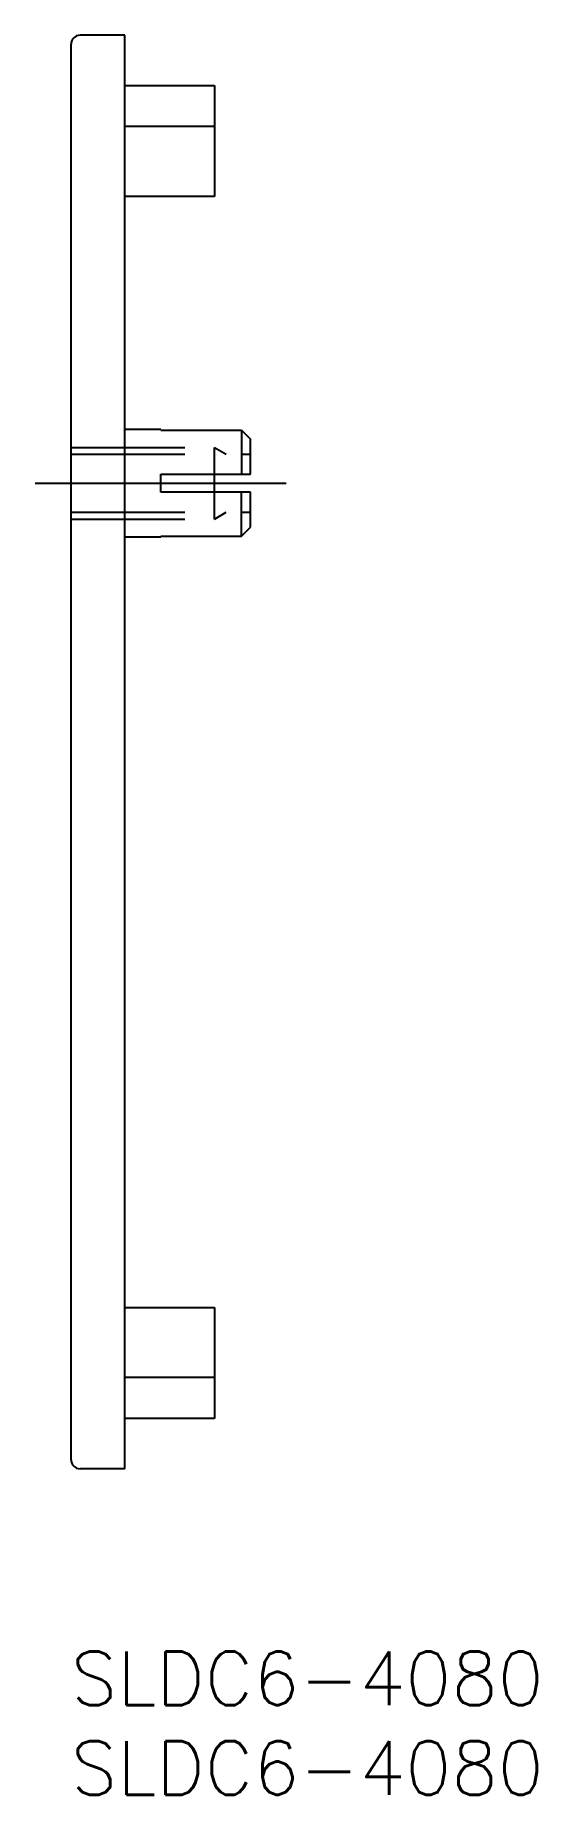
# Model space of a CAD drawing. Extents: x -2 to 151, y -8 to 92.
# Drawn here: x -2 to 26, y -8 to 90.2 of the extents above.
import ezdxf

# ---------------------------------------------------------------- set-up
doc = ezdxf.new("R2010")
doc.units = 0
doc.header["$LTSCALE"] = 0.5
doc.linetypes.add('CENTER', pattern=[50.8, 31.75, -6.35, 6.35, -6.35])
doc.linetypes.add('DASHED', pattern=[19.05, 12.7, -6.35])
for name, color, linetype in [('MSM_CENTER', 1, 'CENTER'), ('MSM_CONTINUOUS', 7, 'CONTINUOUS'), ('MSM_DASHED', 4, 'DASHED'), ('MSM_PART_NUMBER', 7, 'CONTINUOUS')]:
    doc.layers.add(name, color=color, linetype=linetype)
doc.styles.get("Standard").update_dxf_attribs({"font": 'txt.shx', "height": 3, "bigfont": 'bigfont.shx'})

# ---------------------------------------------------------------- blocks, each defined once
blk = doc.blocks.new('*U2')
at = {"layer": 'MSM_PART_NUMBER'}
blk.add_text('SLDC6-4080', height=3, dxfattribs=at).set_placement((0, -3))
blk = doc.blocks.new('*U3')
at = {"layer": 'MSM_PART_NUMBER'}
blk.add_text('SLDC6-4080', height=3, dxfattribs=at).set_placement((0, -8))

msp = doc.modelspace()

# ---------------------------------------------------------------- linework, layer by layer
at = {"layer": 'MSM_CENTER'}
msp.add_line((-2, 65.196), (12, 65.196), dxfattribs=at)
at = {"layer": 'MSM_CONTINUOUS'}
for p, q in [((0, 10.696), (0, 89.696)), ((3, 90.196), (0.5, 90.196)), ((3, 10.196), (3, 90.196)), ((3, 87.396), (8, 87.396)), ((8, 87.396), (8, 81.196)), ((8, 85.095), (3, 85.095)), ((8, 81.196), (3, 81.196)), ((5, 68.196), (3, 68.196)), ((5, 68.154), (5, 68.196)), ((5, 68.154), (9.5, 68.154)), ((9.5, 68.154), (9.5, 65.696)), ((9.5, 68.154), (10, 67.646)), ((10, 65.696), (10, 67.646)), ((5, 64.696), (5, 65.696)), ((5, 65.696), (10, 65.696)), ((10, 64.696), (5, 64.696)), ((9.5, 62.238), (9.5, 64.696)), ((10, 62.747), (10, 64.696)), ((3, 62.196), (5, 62.196)), ((5, 62.238), (9.5, 62.238)), ((5, 62.238), (5, 62.196)), ((9.5, 62.238), (10, 62.747)), ((3, 19.196), (8, 19.196)), ((8, 19.196), (8, 12.996)), ((8, 12.996), (3, 12.996)), ((3, 10.196), (0.5, 10.196))]:
    msp.add_line(p, q, dxfattribs=at)
for centre, start, end in [((0.5, 89.696), 90, 180), ((0.5, 10.696), 180, 270)]:
    msp.add_arc(centre, 0.5, start, end, dxfattribs=at)
at = {"layer": 'MSM_DASHED'}
for p, q in [((0, 67.196), (8, 67.196)), ((0, 66.817), (10, 66.817)), ((8, 63.196), (8, 67.196)), ((8, 67.196), (8.656, 66.817)), ((0, 63.575), (10, 63.575)), ((0, 63.196), (8, 63.196)), ((8, 63.196), (8.656, 63.575)), ((8, 15.297), (3, 15.297))]:
    msp.add_line(p, q, dxfattribs=at)

# ---------------------------------------------------------------- block references
at = {"layer": 'MSM_CONTINUOUS'}
for name in ['*U2', '*U3']:
    msp.add_blockref(name, (0, 0), dxfattribs=at)

doc.saveas('drawing.dxf')
